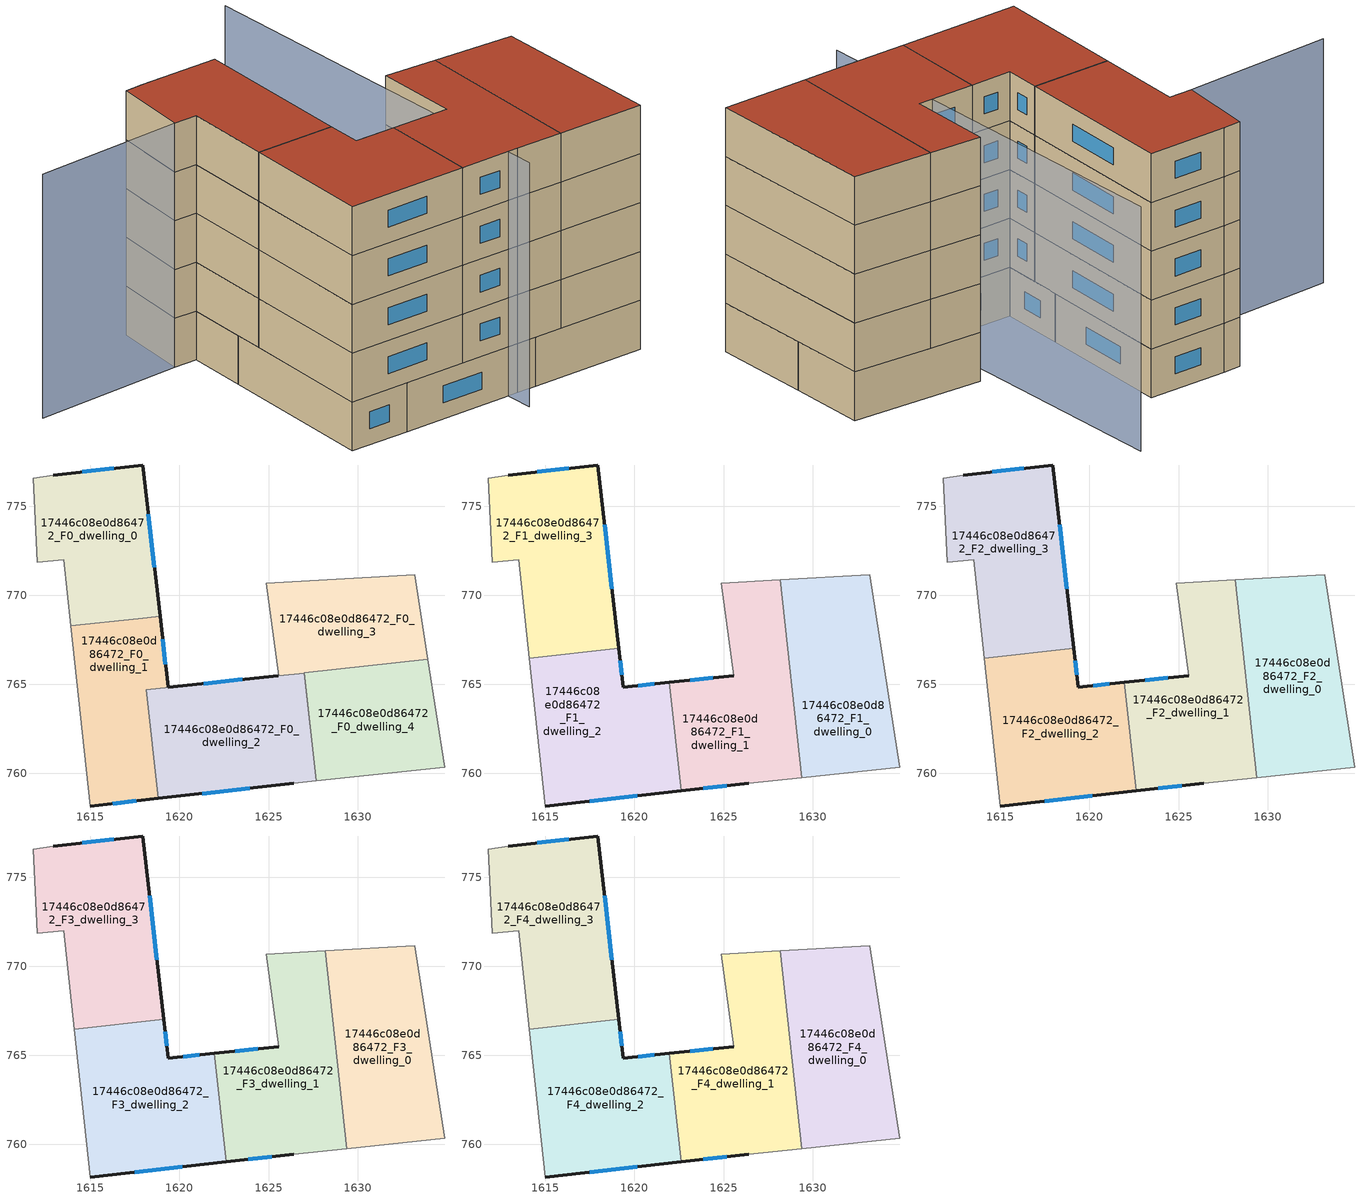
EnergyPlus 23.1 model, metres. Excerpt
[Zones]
17446c08e0d86472_F0_dwelling_0
 floor ground (EU_floor_Construction): 1617.94,777.31 1618.91,768.82 1613.91,768.27 1613.5,772 1612.02,771.86 1611.79,776.57 1612.9,776.74 z0
 wall outside (EU_wall_Construction): 1618.91,768.82 1617.94,777.31 1612.9,776.74 z0:3
 wall adiabatic (EU_wall_Construction): 1612.9,776.74 1611.79,776.57 1612.02,771.86 1613.5,772 1613.91,768.27 z0:3
 wall to 17446c08e0d86472_F0_dwelling_1 (EU_wall_Construction): 1613.91,768.27 1617.69,768.69 / 1617.7,768.69 1618.91,768.82 z0:3
 window (EU_Window_Construction): 1616.3,777.13 1614.54,776.93 / 1618.59,771.58 1618.26,774.55 z0.98:2.02
17446c08e0d86472_F0_dwelling_1
 floor ground (EU_floor_Construction): 1625.54,765.48 1618.14,764.7 1618.81,758.59 1615,758.16 1613.91,768.27 1618.91,768.82 1619.36,764.83 z0
 wall outside (EU_wall_Construction): 1625.54,765.48 1619.36,764.83 1618.91,768.82 / 1615,758.16 1618.81,758.59 z0:3
 wall to 17446c08e0d86472_F0_dwelling_2 (EU_wall_Construction): 1618.81,758.59 1618.14,764.7 1625.54,765.47 z0:3
 wall adiabatic (EU_wall_Construction): 1613.91,768.27 1615,758.16 z0:3
 window (EU_Window_Construction): 1619.21,766.13 1619.06,767.53 / 1623.53,765.27 1621.37,765.04 / 1616.24,758.3 1617.57,758.45 z0.98:2.02
17446c08e0d86472_F0_dwelling_2
 floor ground (EU_floor_Construction): 1627.01,765.63 1627.68,759.57 1626.41,759.43 1618.81,758.59 1618.14,764.7 1625.55,765.48 1625.58,765.48 z0
 wall outside (EU_wall_Construction): 1618.81,758.59 1626.41,759.43 z0:3
 wall adiabatic (EU_wall_Construction): 1626.41,759.43 1627.68,759.57 1627.01,765.63 1625.58,765.48 1625.55,765.48 z0:3
 window (EU_Window_Construction): 1621.28,758.86 1623.94,759.16 z0.98:2.02
17446c08e0d86472_F0_dwelling_3
 floor ground (EU_floor_Construction): 1633.21,771.14 1633.95,766.4 1625.58,765.48 1624.86,770.68 z0
 wall adiabatic (EU_wall_Construction): 1633.95,766.4 1633.21,771.14 1624.86,770.68 1625.58,765.48 1627.01,765.63 z0:3
 wall to 17446c08e0d86472_F0_dwelling_4 (EU_wall_Construction): 1627.01,765.64 1633.95,766.4 z0:3
17446c08e0d86472_F0_dwelling_4
 floor ground (EU_floor_Construction): 1633.95,766.4 1634.89,760.35 1627.68,759.57 1627.01,765.64 z0
 wall adiabatic (EU_wall_Construction): 1627.01,765.64 1627.68,759.57 1634.89,760.35 1633.95,766.4 z0:3
17446c08e0d86472_F1_dwelling_0
 floor to 17446c08e0d86472_F0_dwelling_4 (EU_floor_Construction): 1633.95,766.4 1634.89,760.35 1629.4,759.76 1628.73,765.83 z3
 floor to 17446c08e0d86472_F0_dwelling_3 (EU_floor_Construction): 1633.21,771.14 1633.95,766.4 1628.73,765.83 1628.18,770.86 z3
 wall to 17446c08e0d86472_F1_dwelling_1 (EU_wall_Construction): 1628.18,770.87 1629.4,759.76 z3:6
 wall adiabatic (EU_wall_Construction): 1629.4,759.76 1634.89,760.35 1633.21,771.14 1628.18,770.87 z3:6
17446c08e0d86472_F1_dwelling_1
 floor to 17446c08e0d86472_F0_dwelling_2 (EU_floor_Construction): 1627.01,765.63 1627.68,759.57 1626.41,759.43 1622.64,759.01 1621.97,765.1 1625.55,765.48 1625.58,765.48 z3
 floor to 17446c08e0d86472_F0_dwelling_4 (EU_floor_Construction): 1628.73,765.83 1629.4,759.76 1627.68,759.57 1627.01,765.64 z3
 floor to 17446c08e0d86472_F0_dwelling_3 (EU_floor_Construction): 1628.18,770.86 1628.73,765.83 1627.01,765.63 1625.58,765.48 1624.86,770.68 z3
 wall outside (EU_wall_Construction): 1622.64,759.01 1626.41,759.43 / 1625.58,765.48 1621.97,765.1 z3:6
 wall adiabatic (EU_wall_Construction): 1626.41,759.43 1629.4,759.76 / 1628.18,770.87 1624.86,770.68 1625.58,765.48 z3:6
 wall to 17446c08e0d86472_F1_dwelling_2 (EU_wall_Construction): 1621.97,765.1 1622.64,759.01 z3:6
 window (EU_Window_Construction): 1623.86,759.15 1625.18,759.3 / 1624.41,765.36 1623.14,765.23 z3.98:5.02
17446c08e0d86472_F1_dwelling_2
 floor to 17446c08e0d86472_F0_dwelling_1 (EU_floor_Construction): 1621.97,765.1 1618.14,764.7 1618.81,758.59 1615,758.16 1614.1,766.47 1619.11,767.02 1619.36,764.83 z3
 floor to 17446c08e0d86472_F0_dwelling_2 (EU_floor_Construction): 1621.97,765.1 1622.64,759.01 1618.81,758.59 1618.14,764.7 z3
 wall outside (EU_wall_Construction): 1615,758.16 1622.64,759.01 / 1621.97,765.1 1619.36,764.83 1619.11,767.02 z3:6
 wall adiabatic (EU_wall_Construction): 1614.1,766.47 1615,758.16 z3:6
 wall to 17446c08e0d86472_F1_dwelling_3 (EU_wall_Construction): 1619.11,767.02 1614.1,766.47 z3:6
 window (EU_Window_Construction): 1617.48,758.44 1620.15,758.74 / 1619.28,765.54 1619.19,766.31 / 1621.12,765.02 1620.21,764.92 z3.98:5.02
17446c08e0d86472_F1_dwelling_3
 floor to 17446c08e0d86472_F0_dwelling_0 (EU_floor_Construction): 1617.94,777.31 1618.91,768.82 1613.91,768.27 1613.5,772 1612.02,771.86 1611.79,776.57 1612.9,776.74 z3
 floor to 17446c08e0d86472_F0_dwelling_1 (EU_floor_Construction): 1618.91,768.82 1619.11,767.02 1614.1,766.47 1613.91,768.27 z3
 wall outside (EU_wall_Construction): 1619.11,767.02 1617.94,777.31 1612.9,776.74 z3:6
 wall adiabatic (EU_wall_Construction): 1612.9,776.74 1611.79,776.57 1612.02,771.86 1613.5,772 1614.1,766.47 z3:6
 window (EU_Window_Construction): 1616.3,777.13 1614.54,776.93 / 1618.73,770.37 1618.32,773.96 z3.98:5.02
17446c08e0d86472_F2_dwelling_0
 floor to 17446c08e0d86472_F1_dwelling_0 (EU_floor_Construction): 1633.21,771.14 1634.89,760.35 1629.4,759.76 1628.18,770.87 z6
 wall to 17446c08e0d86472_F2_dwelling_1 (EU_wall_Construction): 1628.18,770.87 1629.4,759.76 z6:9
 wall adiabatic (EU_wall_Construction): 1629.4,759.76 1634.89,760.35 1633.21,771.14 1628.18,770.87 z6:9
17446c08e0d86472_F2_dwelling_1
 floor to 17446c08e0d86472_F1_dwelling_1 (EU_floor_Construction): 1628.18,770.87 1629.4,759.76 1626.41,759.43 1622.64,759.01 1621.97,765.1 1625.58,765.48 1624.86,770.68 z6
 wall outside (EU_wall_Construction): 1622.64,759.01 1626.41,759.43 / 1625.58,765.48 1621.97,765.1 z6:9
 wall adiabatic (EU_wall_Construction): 1626.41,759.43 1629.4,759.76 / 1628.18,770.87 1624.86,770.68 1625.58,765.48 z6:9
 wall to 17446c08e0d86472_F2_dwelling_2 (EU_wall_Construction): 1621.97,765.1 1622.64,759.01 z6:9
 window (EU_Window_Construction): 1623.86,759.15 1625.18,759.3 / 1624.41,765.36 1623.14,765.23 z6.98:8.02
17446c08e0d86472_F2_dwelling_2
 floor to 17446c08e0d86472_F1_dwelling_2 (EU_floor_Construction): 1621.97,765.1 1622.64,759.01 1615,758.16 1614.1,766.47 1619.11,767.02 1619.36,764.83 z6
 wall outside (EU_wall_Construction): 1615,758.16 1622.64,759.01 / 1621.97,765.1 1619.36,764.83 1619.11,767.02 z6:9
 wall adiabatic (EU_wall_Construction): 1614.1,766.47 1615,758.16 z6:9
 wall to 17446c08e0d86472_F2_dwelling_3 (EU_wall_Construction): 1619.11,767.02 1614.1,766.47 z6:9
 window (EU_Window_Construction): 1617.48,758.44 1620.15,758.74 / 1619.28,765.54 1619.19,766.31 / 1621.12,765.02 1620.21,764.92 z6.98:8.02
17446c08e0d86472_F2_dwelling_3
 floor to 17446c08e0d86472_F1_dwelling_3 (EU_floor_Construction): 1617.94,777.31 1619.11,767.02 1614.1,766.47 1613.5,772 1612.02,771.86 1611.79,776.57 1612.9,776.74 z6
 wall outside (EU_wall_Construction): 1619.11,767.02 1617.94,777.31 1612.9,776.74 z6:9
 wall adiabatic (EU_wall_Construction): 1612.9,776.74 1611.79,776.57 1612.02,771.86 1613.5,772 1614.1,766.47 z6:9
 window (EU_Window_Construction): 1616.3,777.13 1614.54,776.93 / 1618.73,770.37 1618.32,773.96 z6.98:8.02
17446c08e0d86472_F3_dwelling_0
 floor to 17446c08e0d86472_F2_dwelling_0 (EU_floor_Construction): 1633.21,771.14 1634.89,760.35 1629.4,759.76 1628.18,770.87 z9
 wall to 17446c08e0d86472_F3_dwelling_1 (EU_wall_Construction): 1628.18,770.87 1629.4,759.76 z9:12
 wall adiabatic (EU_wall_Construction): 1629.4,759.76 1634.89,760.35 1633.21,771.14 1628.18,770.87 z9:12
17446c08e0d86472_F3_dwelling_1
 floor to 17446c08e0d86472_F2_dwelling_1 (EU_floor_Construction): 1628.18,770.87 1629.4,759.76 1626.41,759.43 1622.64,759.01 1621.97,765.1 1625.58,765.48 1624.86,770.68 z9
 wall outside (EU_wall_Construction): 1622.64,759.01 1626.41,759.43 / 1625.58,765.48 1621.97,765.1 z9:12
 wall adiabatic (EU_wall_Construction): 1626.41,759.43 1629.4,759.76 / 1628.18,770.87 1624.86,770.68 1625.58,765.48 z9:12
 wall to 17446c08e0d86472_F3_dwelling_2 (EU_wall_Construction): 1621.97,765.1 1622.64,759.01 z9:12
 window (EU_Window_Construction): 1623.86,759.15 1625.18,759.3 / 1624.41,765.36 1623.14,765.23 z9.98:11.02
17446c08e0d86472_F3_dwelling_2
 floor to 17446c08e0d86472_F2_dwelling_2 (EU_floor_Construction): 1621.97,765.1 1622.64,759.01 1615,758.16 1614.1,766.47 1619.11,767.02 1619.36,764.83 z9
 wall outside (EU_wall_Construction): 1615,758.16 1622.64,759.01 / 1621.97,765.1 1619.36,764.83 1619.11,767.02 z9:12
 wall adiabatic (EU_wall_Construction): 1614.1,766.47 1615,758.16 z9:12
 wall to 17446c08e0d86472_F3_dwelling_3 (EU_wall_Construction): 1619.11,767.02 1614.1,766.47 z9:12
 window (EU_Window_Construction): 1617.48,758.44 1620.15,758.74 / 1619.28,765.54 1619.19,766.31 / 1621.12,765.02 1620.21,764.92 z9.98:11.02
17446c08e0d86472_F3_dwelling_3
 floor to 17446c08e0d86472_F2_dwelling_3 (EU_floor_Construction): 1617.94,777.31 1619.11,767.02 1614.1,766.47 1613.5,772 1612.02,771.86 1611.79,776.57 1612.9,776.74 z9
 wall outside (EU_wall_Construction): 1619.11,767.02 1617.94,777.31 1612.9,776.74 z9:12
 wall adiabatic (EU_wall_Construction): 1612.9,776.74 1611.79,776.57 1612.02,771.86 1613.5,772 1614.1,766.47 z9:12
 window (EU_Window_Construction): 1616.3,777.13 1614.54,776.93 / 1618.73,770.37 1618.32,773.96 z9.98:11.02
17446c08e0d86472_F4_dwelling_0
 floor to 17446c08e0d86472_F3_dwelling_0 (EU_floor_Construction): 1633.21,771.14 1634.89,760.35 1629.4,759.76 1628.18,770.87 z12
 wall to 17446c08e0d86472_F4_dwelling_1 (EU_wall_Construction): 1628.18,770.87 1629.4,759.76 z12:15
 wall adiabatic (EU_wall_Construction): 1629.4,759.76 1634.89,760.35 1633.21,771.14 1628.18,770.87 z12:15
 roof outside (EU_roof_Construction): 1634.89,760.35 1633.21,771.14 1628.18,770.87 1629.4,759.76 z15
17446c08e0d86472_F4_dwelling_1
 floor to 17446c08e0d86472_F3_dwelling_1 (EU_floor_Construction): 1628.18,770.87 1629.4,759.76 1626.41,759.43 1622.64,759.01 1621.97,765.1 1625.58,765.48 1624.86,770.68 z12
 wall outside (EU_wall_Construction): 1622.64,759.01 1626.41,759.43 / 1625.58,765.48 1621.97,765.1 z12:15
 wall adiabatic (EU_wall_Construction): 1626.41,759.43 1629.4,759.76 / 1628.18,770.87 1624.86,770.68 1625.58,765.48 z12:15
 wall to 17446c08e0d86472_F4_dwelling_2 (EU_wall_Construction): 1621.97,765.1 1622.64,759.01 z12:15
 window (EU_Window_Construction): 1623.86,759.15 1625.18,759.3 / 1624.41,765.36 1623.14,765.23 z12.98:14.02
 roof outside (EU_roof_Construction): 1629.4,759.76 1628.18,770.87 1624.86,770.68 1625.58,765.48 1621.97,765.1 1622.64,759.01 1626.41,759.43 z15
17446c08e0d86472_F4_dwelling_2
 floor to 17446c08e0d86472_F3_dwelling_2 (EU_floor_Construction): 1621.97,765.1 1622.64,759.01 1615,758.16 1614.1,766.47 1619.11,767.02 1619.36,764.83 z12
 wall outside (EU_wall_Construction): 1615,758.16 1622.64,759.01 / 1621.97,765.1 1619.36,764.83 1619.11,767.02 z12:15
 wall adiabatic (EU_wall_Construction): 1614.1,766.47 1615,758.16 z12:15
 wall to 17446c08e0d86472_F4_dwelling_3 (EU_wall_Construction): 1619.11,767.02 1614.1,766.47 z12:15
 window (EU_Window_Construction): 1617.48,758.44 1620.15,758.74 / 1619.28,765.54 1619.19,766.31 / 1621.12,765.02 1620.21,764.92 z12.98:14.02
 roof outside (EU_roof_Construction): 1622.64,759.01 1621.97,765.1 1619.36,764.83 1619.11,767.02 1614.1,766.47 1615,758.16 z15
17446c08e0d86472_F4_dwelling_3
 floor to 17446c08e0d86472_F3_dwelling_3 (EU_floor_Construction): 1617.94,777.31 1619.11,767.02 1614.1,766.47 1613.5,772 1612.02,771.86 1611.79,776.57 1612.9,776.74 z12
 wall outside (EU_wall_Construction): 1619.11,767.02 1617.94,777.31 1612.9,776.74 z12:15
 wall adiabatic (EU_wall_Construction): 1612.9,776.74 1611.79,776.57 1612.02,771.86 1613.5,772 1614.1,766.47 z12:15
 window (EU_Window_Construction): 1616.3,777.13 1614.54,776.93 / 1618.73,770.37 1618.32,773.96 z12.98:14.02
 roof outside (EU_roof_Construction): 1619.11,767.02 1617.94,777.31 1612.9,776.74 1611.79,776.57 1612.02,771.86 1613.5,772 1614.1,766.47 z15
shading: 1626.06,757.61 1621.79,782.47 / 1612.5,771.94 1602.64,770.43 z0:15
[Building]
EU S2 Campaign: North Axis=0; Terrain=City; Solar Distribution=FullExterior
[Site:Location]
Bologna: Latitude=44.5; Longitude=11.25; Time Zone=1; Elevation=37
[SizingPeriod:WeatherFileDays]
AnnualSizingPeriod: Begin Month=1; Begin Day of Month=1; End Month=12; End Day of Month=31; Day of Week for Start Day=Monday; Use Weather File Daylight Saving Period=No; Use Weather File Rain and Snow Indicators=No
[MATERIAL]
EU_InternalMass_Material: Roughness=MediumRough; Thickness=0.1; Conductivity=1; Density=1800; Specific Heat=900; Thermal Absorptance=0.9; Solar Absorptance=0.7; Visible Absorptance=0.7
[MATERIAL:NOMASS] Roughness=MediumRough; Thermal Absorptance=0.9; Solar Absorptance=0.7; Visible Absorptance=0.7
Name | Thermal Resistance
EU_wall_NoMass | 0.905828
EU_roof_NoMass | 0.37593
EU_floor_NoMass | 0.67114
[WINDOWMATERIAL:SIMPLEGLAZINGSYSTEM]
EU_Window_SimpleGlazing: UFactor=4.52486; Solar Heat Gain Coefficient=0.85; Visible Transmittance=0.85
[CONSTRUCTION]
EU_wall_Construction: EU_wall_NoMass
EU_roof_Construction: EU_roof_NoMass
EU_floor_Construction: EU_floor_NoMass
EU_Window_Construction: EU_Window_SimpleGlazing
EU_InternalMass_Construction: EU_InternalMass_Material
[ZONE] Type=1; Multiplier=1; Ceiling Height=autocalculate; Floor Area=autocalculate; Part of Total Floor Area=Yes
Name | Volume
17446c08e0d86472_F0_dwelling_0 | 147.418
17446c08e0d86472_F1_dwelling_0; 17446c08e0d86472_F2_dwelling_0; 17446c08e0d86472_F3_dwelling_0; 17446c08e0d86472_F4_dwelling_0 | 174.847
17446c08e0d86472_F0_dwelling_1 | 131.382
17446c08e0d86472_F1_dwelling_1; 17446c08e0d86472_F2_dwelling_1; 17446c08e0d86472_F3_dwelling_1; 17446c08e0d86472_F4_dwelling_1 | 174.855
17446c08e0d86472_F0_dwelling_2 | 163.887
17446c08e0d86472_F1_dwelling_2; 17446c08e0d86472_F2_dwelling_2; 17446c08e0d86472_F3_dwelling_2; 17446c08e0d86472_F4_dwelling_2 | 174.858
17446c08e0d86472_F0_dwelling_3 | 126.122
17446c08e0d86472_F1_dwelling_3; 17446c08e0d86472_F2_dwelling_3; 17446c08e0d86472_F3_dwelling_3; 17446c08e0d86472_F4_dwelling_3 | 174.844
17446c08e0d86472_F0_dwelling_4 | 130.556
[INTERNALMASS] Construction=EU_InternalMass_Construction
Name | Zone or ZoneList | Surface Area
17446c08e0d86472_F0_dwelling_0_EU_InternalMass | 17446c08e0d86472_F0_dwelling_0 | 49.1396
17446c08e0d86472_F0_dwelling_1_EU_InternalMass | 17446c08e0d86472_F0_dwelling_1 | 43.8144
17446c08e0d86472_F0_dwelling_2_EU_InternalMass | 17446c08e0d86472_F0_dwelling_2 | 54.6152
17446c08e0d86472_F0_dwelling_3_EU_InternalMass | 17446c08e0d86472_F0_dwelling_3 | 42.0485
17446c08e0d86472_F0_dwelling_4_EU_InternalMass | 17446c08e0d86472_F0_dwelling_4 | 43.5189
17446c08e0d86472_F1_dwelling_0_EU_InternalMass | 17446c08e0d86472_F1_dwelling_0 | 58.2825
17446c08e0d86472_F1_dwelling_1_EU_InternalMass | 17446c08e0d86472_F1_dwelling_1 | 58.2844
17446c08e0d86472_F1_dwelling_2_EU_InternalMass | 17446c08e0d86472_F1_dwelling_2 | 58.2845
17446c08e0d86472_F1_dwelling_3_EU_InternalMass | 17446c08e0d86472_F1_dwelling_3 | 58.2823
17446c08e0d86472_F2_dwelling_0_EU_InternalMass | 17446c08e0d86472_F2_dwelling_0 | 58.2825
17446c08e0d86472_F2_dwelling_1_EU_InternalMass | 17446c08e0d86472_F2_dwelling_1 | 58.2844
17446c08e0d86472_F2_dwelling_2_EU_InternalMass | 17446c08e0d86472_F2_dwelling_2 | 58.2845
17446c08e0d86472_F2_dwelling_3_EU_InternalMass | 17446c08e0d86472_F2_dwelling_3 | 58.2823
17446c08e0d86472_F3_dwelling_0_EU_InternalMass | 17446c08e0d86472_F3_dwelling_0 | 58.2825
17446c08e0d86472_F3_dwelling_1_EU_InternalMass | 17446c08e0d86472_F3_dwelling_1 | 58.2844
17446c08e0d86472_F3_dwelling_2_EU_InternalMass | 17446c08e0d86472_F3_dwelling_2 | 58.2845
17446c08e0d86472_F3_dwelling_3_EU_InternalMass | 17446c08e0d86472_F3_dwelling_3 | 58.2823
17446c08e0d86472_F4_dwelling_0_EU_InternalMass | 17446c08e0d86472_F4_dwelling_0 | 58.2825
17446c08e0d86472_F4_dwelling_1_EU_InternalMass | 17446c08e0d86472_F4_dwelling_1 | 58.2844
17446c08e0d86472_F4_dwelling_2_EU_InternalMass | 17446c08e0d86472_F4_dwelling_2 | 58.2845
17446c08e0d86472_F4_dwelling_3_EU_InternalMass | 17446c08e0d86472_F4_dwelling_3 | 58.2823
[OTHEREQUIPMENT] Fuel Type=Electricity; Design Level Calculation Method=Watts/Area; Power per Zone Floor Area=1; Fraction Latent=0; Fraction Radiant=0; Fraction Lost=0; Carbon Dioxide Generation Rate=0; EndUse Subcategory=EU_Step8_InternalGains
Name | Zone or ZoneList or Space or SpaceList | Schedule
EU_Step8_InternalGain_17446c08e0d86472_F0_dwelling_0_f000 | 17446c08e0d86472_F0_dwelling_0 | EU_Step8_GainSchedule_17446c08e0d86472_F0_dwelling_0_f000
EU_Step8_InternalGain_17446c08e0d86472_F0_dwelling_1_f000 | 17446c08e0d86472_F0_dwelling_1 | EU_Step8_GainSchedule_17446c08e0d86472_F0_dwelling_1_f000
EU_Step8_InternalGain_17446c08e0d86472_F0_dwelling_2_f000 | 17446c08e0d86472_F0_dwelling_2 | EU_Step8_GainSchedule_17446c08e0d86472_F0_dwelling_2_f000
EU_Step8_InternalGain_17446c08e0d86472_F0_dwelling_3_f000 | 17446c08e0d86472_F0_dwelling_3 | EU_Step8_GainSchedule_17446c08e0d86472_F0_dwelling_3_f000
EU_Step8_InternalGain_17446c08e0d86472_F0_dwelling_4_f000 | 17446c08e0d86472_F0_dwelling_4 | EU_Step8_GainSchedule_17446c08e0d86472_F0_dwelling_4_f000
EU_Step8_InternalGain_17446c08e0d86472_F1_dwelling_0_f000 | 17446c08e0d86472_F1_dwelling_0 | EU_Step8_GainSchedule_17446c08e0d86472_F1_dwelling_0_f000
EU_Step8_InternalGain_17446c08e0d86472_F1_dwelling_1_f000 | 17446c08e0d86472_F1_dwelling_1 | EU_Step8_GainSchedule_17446c08e0d86472_F1_dwelling_1_f000
EU_Step8_InternalGain_17446c08e0d86472_F1_dwelling_2_f000 | 17446c08e0d86472_F1_dwelling_2 | EU_Step8_GainSchedule_17446c08e0d86472_F1_dwelling_2_f000
EU_Step8_InternalGain_17446c08e0d86472_F1_dwelling_3_f000 | 17446c08e0d86472_F1_dwelling_3 | EU_Step8_GainSchedule_17446c08e0d86472_F1_dwelling_3_f000
EU_Step8_InternalGain_17446c08e0d86472_F2_dwelling_0_f000 | 17446c08e0d86472_F2_dwelling_0 | EU_Step8_GainSchedule_17446c08e0d86472_F2_dwelling_0_f000
EU_Step8_InternalGain_17446c08e0d86472_F2_dwelling_1_f000 | 17446c08e0d86472_F2_dwelling_1 | EU_Step8_GainSchedule_17446c08e0d86472_F2_dwelling_1_f000
EU_Step8_InternalGain_17446c08e0d86472_F2_dwelling_2_f000 | 17446c08e0d86472_F2_dwelling_2 | EU_Step8_GainSchedule_17446c08e0d86472_F2_dwelling_2_f000
EU_Step8_InternalGain_17446c08e0d86472_F2_dwelling_3_f000 | 17446c08e0d86472_F2_dwelling_3 | EU_Step8_GainSchedule_17446c08e0d86472_F2_dwelling_3_f000
EU_Step8_InternalGain_17446c08e0d86472_F3_dwelling_0_f000 | 17446c08e0d86472_F3_dwelling_0 | EU_Step8_GainSchedule_17446c08e0d86472_F3_dwelling_0_f000
EU_Step8_InternalGain_17446c08e0d86472_F3_dwelling_1_f000 | 17446c08e0d86472_F3_dwelling_1 | EU_Step8_GainSchedule_17446c08e0d86472_F3_dwelling_1_f000
EU_Step8_InternalGain_17446c08e0d86472_F3_dwelling_2_f000 | 17446c08e0d86472_F3_dwelling_2 | EU_Step8_GainSchedule_17446c08e0d86472_F3_dwelling_2_f000
EU_Step8_InternalGain_17446c08e0d86472_F3_dwelling_3_f000 | 17446c08e0d86472_F3_dwelling_3 | EU_Step8_GainSchedule_17446c08e0d86472_F3_dwelling_3_f000
EU_Step8_InternalGain_17446c08e0d86472_F4_dwelling_0_f000 | 17446c08e0d86472_F4_dwelling_0 | EU_Step8_GainSchedule_17446c08e0d86472_F4_dwelling_0_f000
EU_Step8_InternalGain_17446c08e0d86472_F4_dwelling_1_f000 | 17446c08e0d86472_F4_dwelling_1 | EU_Step8_GainSchedule_17446c08e0d86472_F4_dwelling_1_f000
EU_Step8_InternalGain_17446c08e0d86472_F4_dwelling_2_f000 | 17446c08e0d86472_F4_dwelling_2 | EU_Step8_GainSchedule_17446c08e0d86472_F4_dwelling_2_f000
EU_Step8_InternalGain_17446c08e0d86472_F4_dwelling_3_f000 | 17446c08e0d86472_F4_dwelling_3 | EU_Step8_GainSchedule_17446c08e0d86472_F4_dwelling_3_f000
[ZONEVENTILATION:DESIGNFLOWRATE] Schedule=EU_AlwaysOn; Design Flow Rate Calculation Method=AirChanges/Hour; Air Changes per Hour=0.73129; Ventilation Type=Natural; Fan Pressure Rise=0; Fan Total Efficiency=1; Constant Term Coefficient=1; Temperature Term Coefficient=0; Velocity Term Coefficient=0; Velocity Squared Term Coefficient=0; Minimum Indoor Temperature=-100; Maximum Indoor Temperature=100; Delta Temperature=-100; Minimum Outdoor Temperature=-100; Maximum Outdoor Temperature=100; Maximum Wind Speed=40
Name | Zone or ZoneList or Space or SpaceList
EU_ConstantAir_17446c08e0d86472_F0_dwelling_0 | 17446c08e0d86472_F0_dwelling_0
EU_ConstantAir_17446c08e0d86472_F0_dwelling_1 | 17446c08e0d86472_F0_dwelling_1
EU_ConstantAir_17446c08e0d86472_F0_dwelling_2 | 17446c08e0d86472_F0_dwelling_2
EU_ConstantAir_17446c08e0d86472_F0_dwelling_3 | 17446c08e0d86472_F0_dwelling_3
EU_ConstantAir_17446c08e0d86472_F0_dwelling_4 | 17446c08e0d86472_F0_dwelling_4
EU_ConstantAir_17446c08e0d86472_F1_dwelling_0 | 17446c08e0d86472_F1_dwelling_0
EU_ConstantAir_17446c08e0d86472_F1_dwelling_1 | 17446c08e0d86472_F1_dwelling_1
EU_ConstantAir_17446c08e0d86472_F1_dwelling_2 | 17446c08e0d86472_F1_dwelling_2
EU_ConstantAir_17446c08e0d86472_F1_dwelling_3 | 17446c08e0d86472_F1_dwelling_3
EU_ConstantAir_17446c08e0d86472_F2_dwelling_0 | 17446c08e0d86472_F2_dwelling_0
EU_ConstantAir_17446c08e0d86472_F2_dwelling_1 | 17446c08e0d86472_F2_dwelling_1
EU_ConstantAir_17446c08e0d86472_F2_dwelling_2 | 17446c08e0d86472_F2_dwelling_2
EU_ConstantAir_17446c08e0d86472_F2_dwelling_3 | 17446c08e0d86472_F2_dwelling_3
EU_ConstantAir_17446c08e0d86472_F3_dwelling_0 | 17446c08e0d86472_F3_dwelling_0
EU_ConstantAir_17446c08e0d86472_F3_dwelling_1 | 17446c08e0d86472_F3_dwelling_1
EU_ConstantAir_17446c08e0d86472_F3_dwelling_2 | 17446c08e0d86472_F3_dwelling_2
EU_ConstantAir_17446c08e0d86472_F3_dwelling_3 | 17446c08e0d86472_F3_dwelling_3
EU_ConstantAir_17446c08e0d86472_F4_dwelling_0 | 17446c08e0d86472_F4_dwelling_0
EU_ConstantAir_17446c08e0d86472_F4_dwelling_1 | 17446c08e0d86472_F4_dwelling_1
EU_ConstantAir_17446c08e0d86472_F4_dwelling_2 | 17446c08e0d86472_F4_dwelling_2
EU_ConstantAir_17446c08e0d86472_F4_dwelling_3 | 17446c08e0d86472_F4_dwelling_3
[HVACTEMPLATE:THERMOSTAT] Constant Heating Setpoint=20; Constant Cooling Setpoint=50
EU_HeatOnly_17446c08e0d86472_F0_dwelling_0; EU_HeatOnly_17446c08e0d86472_F0_dwelling_1; EU_HeatOnly_17446c08e0d86472_F0_dwelling_2; EU_HeatOnly_17446c08e0d86472_F0_dwelling_3; EU_HeatOnly_17446c08e0d86472_F0_dwelling_4; EU_HeatOnly_17446c08e0d86472_F1_dwelling_0; EU_HeatOnly_17446c08e0d86472_F1_dwelling_1; EU_HeatOnly_17446c08e0d86472_F1_dwelling_2; EU_HeatOnly_17446c08e0d86472_F1_dwelling_3; EU_HeatOnly_17446c08e0d86472_F2_dwelling_0; EU_HeatOnly_17446c08e0d86472_F2_dwelling_1; EU_HeatOnly_17446c08e0d86472_F2_dwelling_2; EU_HeatOnly_17446c08e0d86472_F2_dwelling_3; EU_HeatOnly_17446c08e0d86472_F3_dwelling_0; EU_HeatOnly_17446c08e0d86472_F3_dwelling_1; EU_HeatOnly_17446c08e0d86472_F3_dwelling_2; EU_HeatOnly_17446c08e0d86472_F3_dwelling_3; EU_HeatOnly_17446c08e0d86472_F4_dwelling_0; EU_HeatOnly_17446c08e0d86472_F4_dwelling_1; EU_HeatOnly_17446c08e0d86472_F4_dwelling_2; EU_HeatOnly_17446c08e0d86472_F4_dwelling_3
[HVACTEMPLATE:ZONE:IDEALLOADSAIRSYSTEM] System Availability Schedule=EU_AlwaysOn; Maximum Heating Supply Air Temperature=50; Minimum Cooling Supply Air Temperature=13; Maximum Heating Supply Air Humidity Ratio=0.0156; Minimum Cooling Supply Air Humidity Ratio=0.0077; Heating Limit=NoLimit; Cooling Limit=NoLimit; Heating Availability Schedule=EU_AlwaysOn; Cooling Availability Schedule=EU_CoolingOff; Dehumidification Control Type=ConstantSensibleHeatRatio; Cooling Sensible Heat Ratio=0.7; Dehumidification Setpoint=60; Humidification Control Type=None; Humidification Setpoint=30; Outdoor Air Method=None; Outdoor Air Flow Rate per Person=0.00944; Outdoor Air Flow Rate per Zone Floor Area=0; Outdoor Air Flow Rate per Zone=0; Demand Controlled Ventilation Type=None; Outdoor Air Economizer Type=NoEconomizer; Heat Recovery Type=None; Sensible Heat Recovery Effectiveness=0.7; Latent Heat Recovery Effectiveness=0.65
Name | Template Thermostat
17446c08e0d86472_F0_dwelling_0 | EU_HeatOnly_17446c08e0d86472_F0_dwelling_0
17446c08e0d86472_F0_dwelling_1 | EU_HeatOnly_17446c08e0d86472_F0_dwelling_1
17446c08e0d86472_F0_dwelling_2 | EU_HeatOnly_17446c08e0d86472_F0_dwelling_2
17446c08e0d86472_F0_dwelling_3 | EU_HeatOnly_17446c08e0d86472_F0_dwelling_3
17446c08e0d86472_F0_dwelling_4 | EU_HeatOnly_17446c08e0d86472_F0_dwelling_4
17446c08e0d86472_F1_dwelling_0 | EU_HeatOnly_17446c08e0d86472_F1_dwelling_0
17446c08e0d86472_F1_dwelling_1 | EU_HeatOnly_17446c08e0d86472_F1_dwelling_1
17446c08e0d86472_F1_dwelling_2 | EU_HeatOnly_17446c08e0d86472_F1_dwelling_2
17446c08e0d86472_F1_dwelling_3 | EU_HeatOnly_17446c08e0d86472_F1_dwelling_3
17446c08e0d86472_F2_dwelling_0 | EU_HeatOnly_17446c08e0d86472_F2_dwelling_0
17446c08e0d86472_F2_dwelling_1 | EU_HeatOnly_17446c08e0d86472_F2_dwelling_1
17446c08e0d86472_F2_dwelling_2 | EU_HeatOnly_17446c08e0d86472_F2_dwelling_2
17446c08e0d86472_F2_dwelling_3 | EU_HeatOnly_17446c08e0d86472_F2_dwelling_3
17446c08e0d86472_F3_dwelling_0 | EU_HeatOnly_17446c08e0d86472_F3_dwelling_0
17446c08e0d86472_F3_dwelling_1 | EU_HeatOnly_17446c08e0d86472_F3_dwelling_1
17446c08e0d86472_F3_dwelling_2 | EU_HeatOnly_17446c08e0d86472_F3_dwelling_2
17446c08e0d86472_F3_dwelling_3 | EU_HeatOnly_17446c08e0d86472_F3_dwelling_3
17446c08e0d86472_F4_dwelling_0 | EU_HeatOnly_17446c08e0d86472_F4_dwelling_0
17446c08e0d86472_F4_dwelling_1 | EU_HeatOnly_17446c08e0d86472_F4_dwelling_1
17446c08e0d86472_F4_dwelling_2 | EU_HeatOnly_17446c08e0d86472_F4_dwelling_2
17446c08e0d86472_F4_dwelling_3 | EU_HeatOnly_17446c08e0d86472_F4_dwelling_3
[SIZING:ZONE] Zone Cooling Design Supply Air Temperature Input Method=SupplyAirTemperature; Zone Cooling Design Supply Air Temperature=13; Zone Heating Design Supply Air Temperature Input Method=SupplyAirTemperature; Zone Heating Design Supply Air Temperature=50; Zone Cooling Design Supply Air Humidity Ratio=0.008; Zone Heating Design Supply Air Humidity Ratio=0.008; Cooling Design Air Flow Method=DesignDay; Cooling Design Air Flow Rate=0; Cooling Minimum Air Flow per Zone Floor Area=0.000762; Cooling Minimum Air Flow=0; Cooling Minimum Air Flow Fraction=0.2; Heating Design Air Flow Method=DesignDay; Heating Design Air Flow Rate=0; Heating Maximum Air Flow per Zone Floor Area=0.002032; Heating Maximum Air Flow=0.141576; Heating Maximum Air Flow Fraction=0.3; Account for Dedicated Outdoor Air System=No; Dedicated Outdoor Air System Control Strategy=NeutralSupplyAir; Dedicated Outdoor Air Low Setpoint Temperature for Design=autosize; Dedicated Outdoor Air High Setpoint Temperature for Design=autosize; Zone Load Sizing Method=Sensible Load Only No Latent Load; Zone Latent Cooling Design Supply Air Humidity Ratio Input Method=HumidityRatioDifference; Zone Cooling Design Supply Air Humidity Ratio Difference=0.005; Zone Latent Heating Design Supply Air Humidity Ratio Input Method=HumidityRatioDifference; Zone Humidification Design Supply Air Humidity Ratio Difference=0.005
17446c08e0d86472_F0_dwelling_0; 17446c08e0d86472_F0_dwelling_1; 17446c08e0d86472_F0_dwelling_2; 17446c08e0d86472_F0_dwelling_3; 17446c08e0d86472_F0_dwelling_4; 17446c08e0d86472_F1_dwelling_0; 17446c08e0d86472_F1_dwelling_1; 17446c08e0d86472_F1_dwelling_2; 17446c08e0d86472_F1_dwelling_3; 17446c08e0d86472_F2_dwelling_0; 17446c08e0d86472_F2_dwelling_1; 17446c08e0d86472_F2_dwelling_2; 17446c08e0d86472_F2_dwelling_3; 17446c08e0d86472_F3_dwelling_0; 17446c08e0d86472_F3_dwelling_1; 17446c08e0d86472_F3_dwelling_2; 17446c08e0d86472_F3_dwelling_3; 17446c08e0d86472_F4_dwelling_0; 17446c08e0d86472_F4_dwelling_1; 17446c08e0d86472_F4_dwelling_2; 17446c08e0d86472_F4_dwelling_3
[SCHEDULE:CONSTANT]
Name | Hourly Value
EU_AlwaysOn | 1
EU_CoolingOff | 0
[SCHEDULE:FILE] Column Number=1; Rows to Skip at Top=0; Number of Hours of Data=8760; Column Separator=Comma; Interpolate to Timestep=No; Minutes per Item=60; Adjust Schedule for Daylight Savings=Yes
Name | File
EU_Step8_GainSchedule_17446c08e0d86472_F0_dwelling_0_f000 | ../../schedules/17446c08e0d86472/17446c08e0d86472_F0_dwelling_0_f000_gain.csv
EU_Step8_GainSchedule_17446c08e0d86472_F0_dwelling_1_f000 | ../../schedules/17446c08e0d86472/17446c08e0d86472_F0_dwelling_1_f000_gain.csv
EU_Step8_GainSchedule_17446c08e0d86472_F0_dwelling_2_f000 | ../../schedules/17446c08e0d86472/17446c08e0d86472_F0_dwelling_2_f000_gain.csv
EU_Step8_GainSchedule_17446c08e0d86472_F0_dwelling_3_f000 | ../../schedules/17446c08e0d86472/17446c08e0d86472_F0_dwelling_3_f000_gain.csv
EU_Step8_GainSchedule_17446c08e0d86472_F0_dwelling_4_f000 | ../../schedules/17446c08e0d86472/17446c08e0d86472_F0_dwelling_4_f000_gain.csv
EU_Step8_GainSchedule_17446c08e0d86472_F1_dwelling_0_f000 | ../../schedules/17446c08e0d86472/17446c08e0d86472_F1_dwelling_0_f000_gain.csv
EU_Step8_GainSchedule_17446c08e0d86472_F1_dwelling_1_f000 | ../../schedules/17446c08e0d86472/17446c08e0d86472_F1_dwelling_1_f000_gain.csv
EU_Step8_GainSchedule_17446c08e0d86472_F1_dwelling_2_f000 | ../../schedules/17446c08e0d86472/17446c08e0d86472_F1_dwelling_2_f000_gain.csv
EU_Step8_GainSchedule_17446c08e0d86472_F1_dwelling_3_f000 | ../../schedules/17446c08e0d86472/17446c08e0d86472_F1_dwelling_3_f000_gain.csv
EU_Step8_GainSchedule_17446c08e0d86472_F2_dwelling_0_f000 | ../../schedules/17446c08e0d86472/17446c08e0d86472_F2_dwelling_0_f000_gain.csv
EU_Step8_GainSchedule_17446c08e0d86472_F2_dwelling_1_f000 | ../../schedules/17446c08e0d86472/17446c08e0d86472_F2_dwelling_1_f000_gain.csv
EU_Step8_GainSchedule_17446c08e0d86472_F2_dwelling_2_f000 | ../../schedules/17446c08e0d86472/17446c08e0d86472_F2_dwelling_2_f000_gain.csv
EU_Step8_GainSchedule_17446c08e0d86472_F2_dwelling_3_f000 | ../../schedules/17446c08e0d86472/17446c08e0d86472_F2_dwelling_3_f000_gain.csv
EU_Step8_GainSchedule_17446c08e0d86472_F3_dwelling_0_f000 | ../../schedules/17446c08e0d86472/17446c08e0d86472_F3_dwelling_0_f000_gain.csv
EU_Step8_GainSchedule_17446c08e0d86472_F3_dwelling_1_f000 | ../../schedules/17446c08e0d86472/17446c08e0d86472_F3_dwelling_1_f000_gain.csv
EU_Step8_GainSchedule_17446c08e0d86472_F3_dwelling_2_f000 | ../../schedules/17446c08e0d86472/17446c08e0d86472_F3_dwelling_2_f000_gain.csv
EU_Step8_GainSchedule_17446c08e0d86472_F3_dwelling_3_f000 | ../../schedules/17446c08e0d86472/17446c08e0d86472_F3_dwelling_3_f000_gain.csv
EU_Step8_GainSchedule_17446c08e0d86472_F4_dwelling_0_f000 | ../../schedules/17446c08e0d86472/17446c08e0d86472_F4_dwelling_0_f000_gain.csv
EU_Step8_GainSchedule_17446c08e0d86472_F4_dwelling_1_f000 | ../../schedules/17446c08e0d86472/17446c08e0d86472_F4_dwelling_1_f000_gain.csv
EU_Step8_GainSchedule_17446c08e0d86472_F4_dwelling_2_f000 | ../../schedules/17446c08e0d86472/17446c08e0d86472_F4_dwelling_2_f000_gain.csv
EU_Step8_GainSchedule_17446c08e0d86472_F4_dwelling_3_f000 | ../../schedules/17446c08e0d86472/17446c08e0d86472_F4_dwelling_3_f000_gain.csv
